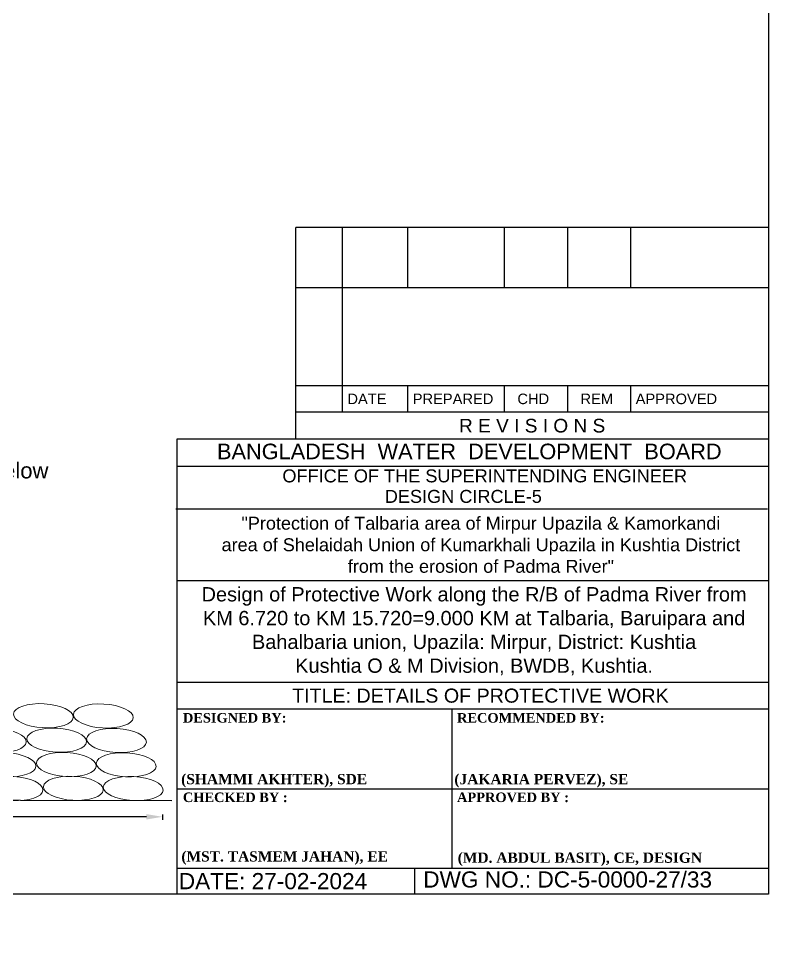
# Model space of a CAD drawing. Header units: inches. Extents: x 15 to 141071, y -30183 to 14738.
# Drawn here: x 39617.8 to 39664.3, y 4515 to 4572 of the extents above; entities that cross this region are included whole.
import ezdxf
from ezdxf.enums import TextEntityAlignment as Align

# ---------------------------------------------------------------- set-up
doc = ezdxf.new("R2010")
doc.units = ezdxf.units.IN
doc.header["$MEASUREMENT"] = 0
doc.header["$PDMODE"] = 3
doc.layers.add('LINE', color=7, linetype='Continuous')
doc.styles.add('Kazi_T_H', font='timesbd.ttf')
doc.styles.get("Standard").update_dxf_attribs({"font": 'arial.ttf'})
doc.dimstyles.get("Standard").update_dxf_attribs({"dimtxt": 0.18, "dimasz": 0.18, "dimexe": 0.18, "dimexo": 0.0625, "dimgap": 0.09, "dimtad": 0, "dimtih": 1, "dimtoh": 1, "dimdec": 4, "dimzin": 0, "dimdsep": 46, "dimtxsty": 'Standard', "dimcen": 0.09, "dimadec": 0, "dimazin": 0, "dimtfac": 1, "dimtdec": 4, "dimtofl": 0, "dimtmove": 0, "dimatfit": 3, "dimfxl": 1, "dimtolj": 1, "dimtzin": 0, "dimarcsym": 0})

# ---------------------------------------------------------------- blocks, each defined once
blk = doc.blocks.new('*D24')
at = {"color": 0, "lineweight": -2, "ltscale": 0.5, "transparency": 16777216}
for p, q in [((39570.289, 4522.446), (39570.289, 4522.776)), ((39571.289, 4522.596), (39597.344, 4522.596)), ((39625.763, 4522.596), (39599.708, 4522.596)), ((39626.763, 4522.746), (39626.763, 4522.416))]:
    blk.add_line(p, q, dxfattribs=at)
at = {"color": 0, "linetype": 'Continuous', "ltscale": 0.5, "transparency": 16777216}
for points in [[(39571.289, 4522.763), (39571.289, 4522.429), (39570.289, 4522.596)], [(39625.763, 4522.763), (39625.763, 4522.429), (39626.763, 4522.596)]]:
    blk.add_solid(points, dxfattribs=at)
at = {"layer": 'Defpoints', "color": 0, "linetype": 'Continuous', "ltscale": 0.5, "transparency": 16777216}
for p in [(39626.763, 4523.611), (39626.763, 4522.596), (39570.289, 4514.998)]:
    blk.add_point(p, dxfattribs=at)
at = {"color": 0, "linetype": 'Continuous', "lineweight": 20, "ltscale": 0.5, "transparency": 16777216, "insert": (39598.526, 4522.596), "char_height": 0.85, "attachment_point": 5}
blk.add_mtext('\\A1;30m', dxfattribs=at)

msp = doc.modelspace()

# ---------------------------------------------------------------- linework, layer by layer
at = {"color": 0, "linetype": 'Continuous', "lineweight": -3, "ltscale": 0.5}
msp.add_lwpolyline([(39568.189509, 4533.580529), (39570.524802, 4532.998417), (39571.437453, 4532.426175), (39573.226757, 4531.180381), (39574.919547, 4530.009277), (39577.68662, 4528.512865), (39580.160705, 4526.626086), (39583.383519, 4525.585102), (39590.610443, 4524.51159), (39599.204627, 4523.665795), (39627.331058, 4523.60949)], dxfattribs=at)
at = {"color": 0, "linetype": 'Continuous', "lineweight": 20, "ltscale": 0.5, "extrusion": (0, 0, -1)}
for centre in [(39619.389393, 4528.854598), (39623.09579, 4528.836801), (39616.476005, 4527.324445), (39620.208075, 4527.337273), (39623.914473, 4527.319476), (39617.076466, 4525.822782), (39620.808536, 4525.83561), (39624.514934, 4525.817814), (39617.510339, 4524.348922), (39621.24241, 4524.361749), (39624.948808, 4524.343953)]:
    msp.add_ellipse(centre, major_axis=(-1.850331, 0.103977), ratio=0.39992161, dxfattribs=at)
at = {"layer": 'LINE', "color": 0, "linetype": 'ByBlock', "lineweight": -3, "ltscale": 0.5}
for p, q in [((39664.284439, 4559.079403), (39635.010415, 4559.079403)), ((39635.010415, 4545.961823), (39635.010415, 4559.079403)), ((39637.884541, 4559.079403), (39637.884541, 4547.653)), ((39641.929348, 4559.079403), (39641.929348, 4555.343039)), ((39647.922951, 4559.079403), (39647.922951, 4555.343039)), ((39651.827557, 4559.079403), (39651.827557, 4555.343039)), ((39655.732162, 4559.079403), (39655.732162, 4555.343039)), ((39664.284439, 4555.343039), (39635.010415, 4555.343039)), ((39664.284439, 4549.277582), (39635.010415, 4549.277582)), ((39641.929348, 4549.277582), (39641.929348, 4547.653)), ((39647.922951, 4549.277582), (39647.922951, 4547.653)), ((39651.827557, 4549.277582), (39651.827557, 4547.653)), ((39655.732162, 4549.277582), (39655.732162, 4547.653)), ((39664.284439, 4547.653), (39635.010415, 4547.653)), ((39664.284439, 4545.961823), (39627.6437, 4545.961823)), ((39627.644849, 4545.961823), (39627.644849, 4517.817148)), ((39664.284439, 4544.28702), (39627.6437, 4544.28702)), ((39664.226898, 4541.641579), (39627.586159, 4541.641579)), ((39664.286736, 4537.211001), (39627.645998, 4537.211001)), ((39664.285588, 4530.91167), (39627.644849, 4530.91167)), ((39664.285588, 4529.253133), (39627.644849, 4529.253133)), ((39644.701639, 4519.419342), (39644.701639, 4529.253133)), ((39627.644849, 4524.336238), (39664.285588, 4524.336238)), ((39627.644849, 4519.419342), (39664.285588, 4519.419342)), ((39642.391509, 4517.817148), (39642.391509, 4519.419342))]:
    msp.add_line(p, q, dxfattribs=at)
at = {"layer": 'LINE', "color": 7, "lineweight": -2, "ltscale": 0.5}
msp.add_lwpolyline([(39525.05283, 4517.817148), (39525.05283, 4616.274598), (39664.285588, 4616.274598), (39664.285588, 4517.817148), (39525.05283, 4517.817148)], close=True, dxfattribs=at)

# ---------------------------------------------------------------- texts
at = {"layer": 'LINE', "color": 0, "linetype": 'ByBlock', "lineweight": -3, "ltscale": 0.5}
for s, height, p in [('DATE', 0.6498328, (39638.209458, 4548.140375)), ('PREPARED', 0.6498328, (39642.254264, 4548.140375)), ('CHD', 0.6498328, (39648.735243, 4548.140375)), ('REM', 0.6498328, (39652.639848, 4548.140375)), ('APPROVED', 0.6498328, (39656.057078, 4548.140375)), ('DWG NO.: DC-5-0000-27/33', 1.00137099, (39642.907862, 4518.217697)), ('DATE: 27-02-2024', 1.00137099, (39627.772153, 4518.114628))]:
    msp.add_text(s, height=height, dxfattribs=at).set_placement(p)
for s, height, p in [('R E V I S I O N S', 0.84558886, (39649.647427, 4546.384617)), ('BANGLADESH  WATER  DEVELOPMENT  BOARD', 0.9629271, (39645.758391, 4544.730832)), ('OFFICE OF THE SUPERINTENDING ENGINEER', 0.80314329, (39646.712506, 4543.297412)), ('DESIGN CIRCLE-5', 0.80314329, (39645.38767, 4542.028784))]:
    msp.add_text(s, height=height, dxfattribs=at).set_placement(p, align=Align.CENTER)
at = {"layer": 'LINE', "color": 0, "linetype": 'ByBlock', "lineweight": -3, "ltscale": 0.5, "style": 'Kazi_T_H'}
for s, p in [('DESIGNED BY:', (39628.025146, 4528.427095)), ('RECOMMENDED BY:', (39644.996652, 4528.427095)), ('CHECKED BY :', (39628.025146, 4523.510199)), ('APPROVED BY :', (39644.996652, 4523.510199))]:
    msp.add_text(s, height=0.59002748, dxfattribs=at).set_placement(p)
at = {"layer": 'LINE', "lineweight": 50, "ltscale": 0.5, "style": 'Kazi_T_H'}
for s, p in [('(SHAMMI AKHTER), SDE', (39627.916394, 4524.614995)), ('(JAKARIA PERVEZ), SE ', (39644.832363, 4524.611507)), ('(MST. TASMEM JAHAN), EE', (39627.931268, 4519.829782)), ('(MD. ABDUL BASIT), CE, DESIGN ', (39645.03878, 4519.750839))]:
    msp.add_text(s, height=0.63367901, dxfattribs=at).set_placement(p)
at = {"layer": 'LINE', "color": 0, "linetype": 'ByBlock', "lineweight": 20, "ltscale": 0.5, "insert": (39584.101882, 4544.518125), "char_height": 0.9775, "width": 36.14784864, "attachment_point": 1}
msp.add_mtext('4-Layers 250 Kg Sand Filled Geo-bag to be dumped below \\PWorking WL @ 21 m³/m ({\\f@Arial Unicode MS|b0|i0|c0|p34;including }Geo-bag{\\f@Arial Unicode MS|b0|i0|c0|p34;s at Key}) \\PPolypropylene Geo-bag shall be apportioned from main dumping volume', dxfattribs=at)
at = {"layer": 'LINE', "color": 0, "linetype": 'ByBlock', "lineweight": -3, "ltscale": 0.5, "attachment_point": 2}
for s, insert, char_height, width in [('\\pt3.417;"Protection of Talbaria area of Mirpur Upazila & Kamorkandi \\Parea of Shelaidah Union of Kumarkhali Upazila in Kushtia District \\Pfrom the erosion of Padma River"', (39646.47545, 4541.169684), 0.8, 54.73696935), ('Design of Protective Work along the R/B of Padma River from \\PKM 6.720 to KM 15.720=9.000 KM at Talbaria, Baruipara and Bahalbaria union, Upazila: Mirpur, District: Kushtia\\PKushtia O & M Division, BWDB, Kushtia.', (39646.053409, 4536.813056), 0.883457623, 38.29503338), ('TITLE: DETAILS OF PROTECTIVE WORK ', (39646.445771, 4530.532855), 0.87084245, 38.72819935)]:
    msp.add_mtext(s, dxfattribs=dict(at, insert=insert, char_height=char_height, width=width))

# ---------------------------------------------------------------- dimensions: what is measured, and where the dimension line sits
at = {"color": 0, "linetype": 'Continuous', "lineweight": 20, "ltscale": 0.5}
dim = msp.add_linear_dim(base=(39626.762982, 4522.595904), p1=(39570.289185, 4514.997698), p2=(39626.762982, 4523.610627), text='30m', dimstyle='Standard', override={"dimtxt": 0.85, "dimasz": 1, "dimfxl": 0.15, "dimfxlon": 1}, dxfattribs=at)
dim.commit()
dim.dimension.update_dxf_attribs({"geometry": '*D24', "text_midpoint": (39598.526083, 4522.595904)})

doc.saveas('drawing.dxf')
